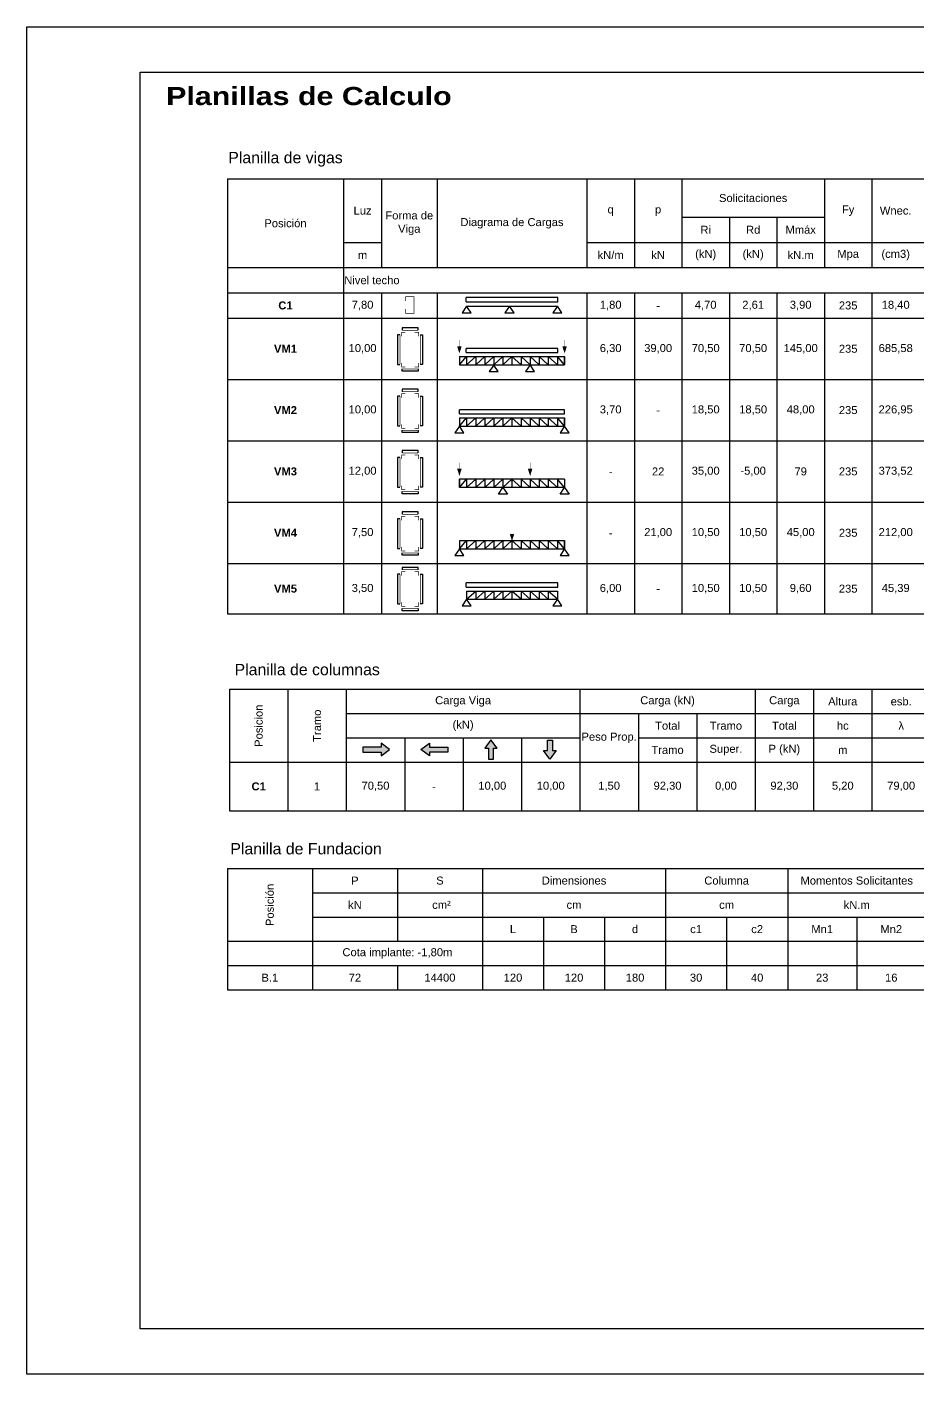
# Model space of a CAD drawing. Header units: millimetres. Extents: x 15 to 74, y 2 to 179.
# Drawn here: x 14.59 to 34.22, y 1.72 to 31.42 of the extents above; entities that cross this region are included whole.
import ezdxf

# ---------------------------------------------------------------- set-up
doc = ezdxf.new("R2010")
doc.units = ezdxf.units.MM
for name, color, linetype in [('Seccion', 4, 'Continuous'), ('Tabla', 1, 'Continuous'), ('TEXTO', 7, 'Continuous')]:
    doc.layers.add(name, color=color, linetype=linetype)
doc.styles.add('CYPETXT', font='PER_____.TTF', dxfattribs={"height": 0.2})
doc.styles.add('SANSSERIFBOLD', font='sasb____.pfb', dxfattribs={"width": 1.2})

msp = doc.modelspace()

# ---------------------------------------------------------------- hatches: boundary and pattern name
at = {"layer": 'Seccion'}
h = msp.add_hatch(color=256, dxfattribs=at)
h.dxf.hatch_style = 1
h.paths.add_polyline_path([(24.124, 24.378), (24.079, 24.378), (24.124, 24.232)])
h.paths.add_polyline_path([(24.169, 24.378), (24.124, 24.378), (24.124, 24.232)])
h = msp.add_hatch(color=256, dxfattribs=at)
h.dxf.hatch_style = 1
h.paths.add_polyline_path([(26.444, 24.378), (26.399, 24.378), (26.444, 24.232)])
h.paths.add_polyline_path([(26.489, 24.378), (26.444, 24.378), (26.444, 24.232)])
h = msp.add_hatch(color=256, dxfattribs=at)
h.dxf.hatch_style = 1
h.paths.add_polyline_path([(24.124, 21.676), (24.169, 21.676), (24.124, 21.531)])
h.paths.add_polyline_path([(24.079, 21.676), (24.124, 21.676), (24.124, 21.531)])
h = msp.add_hatch(color=256, dxfattribs=at)
h.dxf.hatch_style = 1
h.paths.add_polyline_path([(25.684, 21.676), (25.729, 21.676), (25.684, 21.531)])
h.paths.add_polyline_path([(25.639, 21.676), (25.684, 21.676), (25.684, 21.531)])
h = msp.add_hatch(color=256, dxfattribs=at)
h.dxf.hatch_style = 1
h.paths.add_polyline_path([(25.284, 20.241), (25.239, 20.241), (25.284, 20.095)])
h.paths.add_polyline_path([(25.329, 20.241), (25.284, 20.241), (25.284, 20.095)])
h = msp.add_hatch(color=256, dxfattribs=at)
h.dxf.hatch_style = 1
h.paths.add_polyline_path([(22.586, 15.488), (22.4, 15.626), (22.4, 15.542), (21.994, 15.542), (21.994, 15.433), (22.4, 15.433), (22.4, 15.349)])
h = msp.add_hatch(color=256, dxfattribs=at)
h.dxf.hatch_style = 1
h.paths.add_polyline_path([(23.277, 15.488), (23.463, 15.627), (23.463, 15.543), (23.869, 15.543), (23.869, 15.433), (23.463, 15.433), (23.463, 15.35)])
h = msp.add_hatch(color=256, dxfattribs=at)
h.dxf.hatch_style = 1
h.paths.add_polyline_path([(24.821, 15.706), (24.682, 15.52), (24.766, 15.52), (24.766, 15.275), (24.876, 15.275), (24.876, 15.52), (24.959, 15.52)])
h = msp.add_hatch(color=256, dxfattribs=at)
h.dxf.hatch_style = 1
h.paths.add_polyline_path([(26.119, 15.278), (25.98, 15.465), (26.064, 15.465), (26.064, 15.699), (26.174, 15.699), (26.174, 15.465), (26.257, 15.465)])

# ---------------------------------------------------------------- linework, layer by layer
at = {"color": 1}
msp.add_lwpolyline([(14.588, 31.42), (56.588, 31.42), (56.588, 1.72), (14.588, 1.72)], close=True, dxfattribs=at)
at = {"color": 7}
msp.add_lwpolyline([(17.088, 30.42), (55.588, 30.42), (55.588, 2.72), (17.088, 2.72)], close=True, dxfattribs=at)
at = {"layer": 'Seccion'}
for p, q in [((24.284, 25.261), (24.184, 25.116)), ((26.292, 25.455), (24.276, 25.455)), ((24.276, 25.363), (24.276, 25.455)), ((24.276, 25.363), (26.292, 25.363)), ((24.284, 25.261), (26.284, 25.261)), ((24.384, 25.116), (24.284, 25.261)), ((25.23, 25.261), (25.129, 25.116)), ((25.329, 25.116), (25.23, 25.261)), ((26.284, 25.261), (26.183, 25.116)), ((26.383, 25.116), (26.284, 25.261)), ((26.292, 25.363), (26.292, 25.455)), ((24.184, 25.116), (24.384, 25.116)), ((25.129, 25.116), (25.329, 25.116)), ((26.183, 25.116), (26.383, 25.116)), ((24.124, 24.152), (26.444, 24.152)), ((24.124, 24.152), (24.124, 23.972)), ((24.124, 23.972), (24.284, 24.152)), ((26.292, 24.332), (24.276, 24.332)), ((24.276, 24.24), (24.276, 24.332)), ((24.276, 24.24), (26.292, 24.24)), ((24.284, 24.152), (24.284, 23.972)), ((24.284, 24.152), (24.284, 23.972)), ((24.284, 23.972), (24.484, 24.152)), ((24.484, 24.152), (24.484, 23.972)), ((24.484, 24.152), (24.484, 23.972)), ((24.484, 23.972), (24.684, 24.152)), ((24.684, 24.152), (24.684, 23.972)), ((24.684, 24.152), (24.684, 23.972)), ((24.684, 23.972), (24.884, 24.152)), ((24.884, 24.152), (24.884, 23.972)), ((24.884, 24.152), (24.884, 23.972)), ((24.884, 23.972), (25.084, 24.152)), ((25.084, 24.152), (25.084, 23.972)), ((25.084, 24.152), (25.084, 23.972)), ((25.084, 23.972), (25.284, 24.152)), ((25.284, 24.152), (25.284, 23.972)), ((25.484, 23.972), (25.284, 24.152)), ((25.484, 24.152), (25.484, 23.972)), ((25.684, 23.972), (25.484, 24.152)), ((25.684, 24.152), (25.684, 23.972)), ((25.884, 23.972), (25.684, 24.152)), ((25.884, 24.152), (25.884, 23.972)), ((26.084, 23.972), (25.884, 24.152)), ((26.084, 24.152), (26.084, 23.972)), ((26.284, 23.972), (26.084, 24.152)), ((26.284, 24.152), (26.284, 23.972)), ((26.444, 23.972), (26.284, 24.152)), ((26.292, 24.24), (26.292, 24.332)), ((26.444, 23.972), (26.444, 24.152)), ((26.444, 24.152), (26.444, 23.972)), ((24.124, 23.972), (26.444, 23.972)), ((24.881, 23.967), (24.78, 23.822)), ((24.78, 23.822), (24.98, 23.822)), ((24.98, 23.822), (24.881, 23.967)), ((25.684, 23.972), (25.584, 23.826)), ((25.584, 23.826), (25.783, 23.826)), ((25.783, 23.826), (25.684, 23.972)), ((26.444, 22.979), (24.124, 22.979)), ((24.124, 22.888), (24.124, 22.979)), ((24.124, 22.888), (26.444, 22.888)), ((26.444, 22.888), (26.444, 22.979)), ((24.124, 22.62), (24.024, 22.474)), ((24.124, 22.8), (26.444, 22.8)), ((24.124, 22.8), (24.124, 22.62)), ((24.124, 22.62), (24.284, 22.8)), ((24.223, 22.474), (24.124, 22.62)), ((24.124, 22.62), (26.444, 22.62)), ((24.284, 22.8), (24.284, 22.62)), ((24.284, 22.8), (24.284, 22.62)), ((24.284, 22.62), (24.484, 22.8)), ((24.484, 22.8), (24.484, 22.62)), ((24.484, 22.8), (24.484, 22.62)), ((24.484, 22.62), (24.684, 22.8)), ((24.684, 22.8), (24.684, 22.62)), ((24.684, 22.8), (24.684, 22.62)), ((24.684, 22.62), (24.884, 22.8)), ((24.884, 22.8), (24.884, 22.62)), ((24.884, 22.8), (24.884, 22.62)), ((24.884, 22.62), (25.084, 22.8)), ((25.084, 22.8), (25.084, 22.62)), ((25.084, 22.8), (25.084, 22.62)), ((25.084, 22.62), (25.284, 22.8)), ((25.284, 22.8), (25.284, 22.62)), ((25.484, 22.62), (25.284, 22.8)), ((25.484, 22.8), (25.484, 22.62)), ((25.684, 22.62), (25.484, 22.8)), ((25.684, 22.8), (25.684, 22.62)), ((25.884, 22.62), (25.684, 22.8)), ((25.884, 22.8), (25.884, 22.62)), ((26.084, 22.62), (25.884, 22.8)), ((26.084, 22.8), (26.084, 22.62)), ((26.284, 22.62), (26.084, 22.8)), ((26.284, 22.8), (26.284, 22.62)), ((26.444, 22.62), (26.284, 22.8)), ((26.444, 22.62), (26.344, 22.474)), ((26.444, 22.62), (26.444, 22.8)), ((26.444, 22.8), (26.444, 22.62)), ((26.543, 22.474), (26.444, 22.62)), ((24.024, 22.474), (24.223, 22.474)), ((26.344, 22.474), (26.543, 22.474)), ((26.444, 21.447), (24.124, 21.447)), ((24.124, 21.267), (24.124, 21.447)), ((24.124, 21.447), (24.124, 21.267)), ((24.124, 21.267), (24.284, 21.447)), ((24.284, 21.447), (24.284, 21.267)), ((24.284, 21.267), (24.484, 21.447)), ((24.484, 21.447), (24.484, 21.267)), ((24.484, 21.267), (24.684, 21.447)), ((24.684, 21.447), (24.684, 21.267)), ((24.684, 21.267), (24.884, 21.447)), ((24.884, 21.447), (24.884, 21.267)), ((24.884, 21.267), (25.084, 21.447)), ((25.084, 21.447), (25.084, 21.267)), ((25.084, 21.267), (25.284, 21.447)), ((25.284, 21.447), (25.284, 21.267)), ((25.484, 21.267), (25.284, 21.447)), ((25.484, 21.447), (25.484, 21.267)), ((25.684, 21.267), (25.484, 21.447)), ((25.484, 21.447), (25.484, 21.267)), ((25.684, 21.447), (25.684, 21.267)), ((25.884, 21.267), (25.684, 21.447)), ((25.684, 21.447), (25.684, 21.267)), ((25.884, 21.447), (25.884, 21.267)), ((26.084, 21.267), (25.884, 21.447)), ((25.884, 21.447), (25.884, 21.267)), ((26.084, 21.447), (26.084, 21.267)), ((26.284, 21.267), (26.084, 21.447)), ((26.084, 21.447), (26.084, 21.267)), ((26.284, 21.447), (26.284, 21.267)), ((26.444, 21.267), (26.284, 21.447)), ((26.284, 21.447), (26.284, 21.267)), ((26.444, 21.447), (26.444, 21.267)), ((26.444, 21.267), (24.124, 21.267)), ((24.985, 21.122), (25.084, 21.267)), ((25.184, 21.122), (24.985, 21.122)), ((25.084, 21.267), (25.184, 21.122)), ((26.345, 21.122), (26.444, 21.267)), ((26.544, 21.122), (26.345, 21.122)), ((26.444, 21.267), (26.544, 21.122)), ((24.124, 19.915), (24.024, 19.769)), ((24.124, 20.095), (26.444, 20.095)), ((24.124, 20.095), (24.124, 19.915)), ((24.124, 19.915), (24.284, 20.095)), ((24.223, 19.769), (24.124, 19.915)), ((24.124, 19.915), (26.444, 19.915)), ((24.284, 20.095), (24.284, 19.915)), ((24.284, 20.095), (24.284, 19.915)), ((24.284, 19.915), (24.484, 20.095)), ((24.484, 20.095), (24.484, 19.915)), ((24.484, 20.095), (24.484, 19.915)), ((24.484, 19.915), (24.684, 20.095)), ((24.684, 20.095), (24.684, 19.915)), ((24.684, 20.095), (24.684, 19.915)), ((24.684, 19.915), (24.884, 20.095)), ((24.884, 20.095), (24.884, 19.915)), ((24.884, 20.095), (24.884, 19.915)), ((24.884, 19.915), (25.084, 20.095)), ((25.084, 20.095), (25.084, 19.915)), ((25.084, 20.095), (25.084, 19.915)), ((25.084, 19.915), (25.284, 20.095)), ((25.284, 20.095), (25.284, 19.915)), ((25.484, 19.915), (25.284, 20.095)), ((25.484, 20.095), (25.484, 19.915)), ((25.684, 19.915), (25.484, 20.095)), ((25.684, 20.095), (25.684, 19.915)), ((25.884, 19.915), (25.684, 20.095)), ((25.884, 20.095), (25.884, 19.915)), ((26.084, 19.915), (25.884, 20.095)), ((26.084, 20.095), (26.084, 19.915)), ((26.284, 19.915), (26.084, 20.095)), ((26.284, 20.095), (26.284, 19.915)), ((26.444, 19.915), (26.284, 20.095)), ((26.444, 19.915), (26.344, 19.769)), ((26.444, 19.915), (26.444, 20.095)), ((26.444, 20.095), (26.444, 19.915)), ((26.543, 19.769), (26.444, 19.915)), ((24.024, 19.769), (24.223, 19.769)), ((26.344, 19.769), (26.543, 19.769)), ((26.292, 19.162), (24.276, 19.162)), ((24.276, 19.071), (24.276, 19.162)), ((24.276, 19.071), (26.292, 19.071)), ((26.292, 19.071), (26.292, 19.162)), ((24.284, 18.802), (24.184, 18.657)), ((24.284, 18.982), (26.284, 18.982)), ((24.284, 18.982), (24.284, 18.802)), ((24.284, 18.982), (24.284, 18.802)), ((24.284, 18.802), (24.484, 18.982)), ((24.384, 18.657), (24.284, 18.802)), ((24.284, 18.802), (26.284, 18.802)), ((24.484, 18.982), (24.484, 18.802)), ((24.484, 18.982), (24.484, 18.802)), ((24.484, 18.802), (24.684, 18.982)), ((24.684, 18.982), (24.684, 18.802)), ((24.684, 18.982), (24.684, 18.802)), ((24.684, 18.802), (24.884, 18.982)), ((24.884, 18.982), (24.884, 18.802)), ((24.884, 18.982), (24.884, 18.802)), ((24.884, 18.802), (25.084, 18.982)), ((25.084, 18.982), (25.084, 18.802)), ((25.084, 18.982), (25.084, 18.802)), ((25.084, 18.802), (25.284, 18.982)), ((25.284, 18.982), (25.284, 18.802)), ((25.484, 18.802), (25.284, 18.982)), ((25.484, 18.982), (25.484, 18.802)), ((25.684, 18.802), (25.484, 18.982)), ((25.684, 18.982), (25.684, 18.802)), ((25.884, 18.802), (25.684, 18.982)), ((25.884, 18.982), (25.884, 18.802)), ((26.084, 18.802), (25.884, 18.982)), ((26.084, 18.982), (26.084, 18.802)), ((26.284, 18.802), (26.084, 18.982)), ((26.284, 18.802), (26.184, 18.657)), ((26.284, 18.982), (26.284, 18.802)), ((26.383, 18.657), (26.284, 18.802)), ((24.184, 18.657), (24.384, 18.657)), ((26.184, 18.657), (26.383, 18.657))]:
    msp.add_line(p, q, dxfattribs=at)
for points, const_width in [([(22.94, 25.381), (22.94, 25.476), (23.12, 25.476), (23.12, 25.104), (22.94, 25.104), (22.94, 25.2)], 0.015), ([(22.935, 24.689), (22.851, 24.689), (22.851, 24.599)], 0.015), ([(23.213, 24.732), (22.863, 24.732)], 0.015), ([(23.138, 24.689), (23.223, 24.689), (23.223, 24.599)], 0.015), ([(22.813, 24.634), (22.813, 23.98)], 0.015), ([(23.261, 24.634), (23.261, 23.98)], 0.015), ([(24.124, 24.232), (24.079, 24.378), (24.169, 24.378), (24.124, 24.232)], 0.007), ([(24.124, 24.232), (24.124, 24.517)], 0.007), ([(26.444, 24.232), (26.399, 24.378), (26.489, 24.378), (26.444, 24.232)], 0.007), ([(26.444, 24.232), (26.444, 24.517)], 0.007), ([(22.935, 23.924), (22.851, 23.924), (22.851, 24.014)], 0.015), ([(23.213, 23.881), (22.863, 23.881)], 0.015), ([(23.138, 23.924), (23.223, 23.924), (23.223, 24.014)], 0.015), ([(22.813, 23.281), (22.813, 22.627)], 0.015), ([(22.935, 23.337), (22.851, 23.337), (22.851, 23.247)], 0.015), ([(23.213, 23.38), (22.863, 23.38)], 0.015), ([(23.138, 23.337), (23.223, 23.337), (23.223, 23.247)], 0.015), ([(23.261, 23.281), (23.261, 22.627)], 0.015), ([(22.935, 22.572), (22.851, 22.572), (22.851, 22.662)], 0.015), ([(23.138, 22.572), (23.223, 22.572), (23.223, 22.662)], 0.015), ([(23.213, 22.529), (22.863, 22.529)], 0.015), ([(22.935, 21.985), (22.851, 21.985), (22.851, 21.894)], 0.015), ([(23.213, 22.028), (22.863, 22.028)], 0.015), ([(23.138, 21.985), (23.223, 21.985), (23.223, 21.894)], 0.015), ([(22.813, 21.929), (22.813, 21.275)], 0.015), ([(23.261, 21.929), (23.261, 21.275)], 0.015), ([(24.124, 21.531), (24.124, 21.816)], 0.007), ([(25.684, 21.531), (25.684, 21.816)], 0.007), ([(24.124, 21.531), (24.169, 21.676), (24.079, 21.676), (24.124, 21.531)], 0.007), ([(25.684, 21.531), (25.729, 21.676), (25.639, 21.676), (25.684, 21.531)], 0.007), ([(22.935, 21.22), (22.851, 21.22), (22.851, 21.31)], 0.015), ([(23.213, 21.176), (22.863, 21.176)], 0.015), ([(23.138, 21.22), (23.223, 21.22), (23.223, 21.31)], 0.015), ([(22.813, 20.577), (22.813, 19.923)], 0.015), ([(22.935, 20.632), (22.851, 20.632), (22.851, 20.542)], 0.015), ([(23.213, 20.675), (22.863, 20.675)], 0.015), ([(23.138, 20.632), (23.223, 20.632), (23.223, 20.542)], 0.015), ([(23.261, 20.577), (23.261, 19.923)], 0.015), ([(25.284, 20.095), (25.239, 20.241), (25.329, 20.241), (25.284, 20.095)], 0.007), ([(25.284, 20.095), (25.284, 20.38)], 0.007), ([(22.935, 19.867), (22.851, 19.867), (22.851, 19.957)], 0.015), ([(23.138, 19.867), (23.223, 19.867), (23.223, 19.957)], 0.015), ([(23.213, 19.824), (22.863, 19.824)], 0.015), ([(22.813, 19.354), (22.813, 18.7)], 0.015), ([(22.935, 19.409), (22.851, 19.409), (22.851, 19.319)], 0.015), ([(23.213, 19.453), (22.863, 19.453)], 0.015), ([(23.138, 19.409), (23.223, 19.409), (23.223, 19.319)], 0.015), ([(23.261, 19.354), (23.261, 18.7)], 0.015), ([(22.935, 18.644), (22.851, 18.644), (22.851, 18.734)], 0.015), ([(23.138, 18.644), (23.223, 18.644), (23.223, 18.734)], 0.015), ([(23.213, 18.601), (22.863, 18.601)], 0.015)]:
    msp.add_lwpolyline(points, dxfattribs=dict(at, const_width=const_width))
for points in [[(23.213, 24.732), (23.213, 24.784), (22.863, 24.784), (22.863, 24.732)], [(22.813, 24.634), (22.761, 24.634), (22.761, 23.98), (22.813, 23.98)], [(23.261, 24.634), (23.312, 24.634), (23.312, 23.98), (23.261, 23.98)], [(23.213, 23.881), (23.213, 23.83), (22.863, 23.83), (22.863, 23.881)], [(22.813, 23.281), (22.761, 23.281), (22.761, 22.627), (22.813, 22.627)], [(23.213, 23.38), (23.213, 23.432), (22.863, 23.432), (22.863, 23.38)], [(23.261, 23.281), (23.312, 23.281), (23.312, 22.627), (23.261, 22.627)], [(23.213, 22.529), (23.213, 22.477), (22.863, 22.477), (22.863, 22.529)], [(23.213, 22.028), (23.213, 22.079), (22.863, 22.079), (22.863, 22.028)], [(22.813, 21.929), (22.761, 21.929), (22.761, 21.275), (22.813, 21.275)], [(23.261, 21.929), (23.312, 21.929), (23.312, 21.275), (23.261, 21.275)], [(23.213, 21.176), (23.213, 21.125), (22.863, 21.125), (22.863, 21.176)], [(22.813, 20.577), (22.761, 20.577), (22.761, 19.923), (22.813, 19.923)], [(23.213, 20.675), (23.213, 20.727), (22.863, 20.727), (22.863, 20.675)], [(23.261, 20.577), (23.312, 20.577), (23.312, 19.923), (23.261, 19.923)], [(23.213, 19.824), (23.213, 19.773), (22.863, 19.773), (22.863, 19.824)], [(22.813, 19.354), (22.761, 19.354), (22.761, 18.7), (22.813, 18.7)], [(23.213, 19.453), (23.213, 19.504), (22.863, 19.504), (22.863, 19.453)], [(23.261, 19.354), (23.312, 19.354), (23.312, 18.7), (23.261, 18.7)], [(23.213, 18.601), (23.213, 18.55), (22.863, 18.55), (22.863, 18.601)], [(21.994, 15.542), (21.994, 15.433), (22.4, 15.433), (22.4, 15.349), (22.586, 15.488), (22.4, 15.626), (22.4, 15.542), (21.994, 15.542)], [(23.869, 15.543), (23.869, 15.433), (23.463, 15.433), (23.463, 15.35), (23.277, 15.488), (23.463, 15.627), (23.463, 15.543), (23.869, 15.543)], [(24.766, 15.275), (24.876, 15.275), (24.876, 15.52), (24.959, 15.52), (24.821, 15.706), (24.682, 15.52), (24.766, 15.52), (24.766, 15.275)], [(26.064, 15.699), (26.174, 15.699), (26.174, 15.465), (26.257, 15.465), (26.119, 15.278), (25.98, 15.465), (26.064, 15.465), (26.064, 15.699)]]:
    msp.add_lwpolyline(points, dxfattribs=at)
at = {"layer": 'Tabla'}
for p, q in [((19.007, 28.069), (53.986, 28.069)), ((19.007, 28.069), (19.007, 26.113)), ((21.571, 28.069), (21.571, 26.113)), ((22.407, 28.069), (22.407, 26.113)), ((23.631, 28.069), (23.631, 26.113)), ((26.936, 28.069), (26.936, 26.113)), ((27.983, 28.069), (27.983, 26.113)), ((29.031, 28.069), (29.031, 26.113)), ((32.173, 28.069), (32.173, 26.113)), ((33.221, 28.069), (33.221, 26.113)), ((29.031, 27.226), (32.173, 27.226)), ((30.078, 27.226), (30.078, 26.113)), ((31.126, 27.226), (31.126, 26.113)), ((21.571, 26.67), (22.407, 26.67)), ((26.936, 26.67), (42.61, 26.67)), ((19.007, 26.113), (53.986, 26.113)), ((19.007, 26.113), (19.007, 25.557)), ((21.571, 26.113), (21.571, 25.557)), ((19.007, 25.557), (53.986, 25.557)), ((19.007, 25.557), (19.007, 18.479)), ((21.571, 25.557), (21.571, 18.479)), ((22.407, 25.557), (22.407, 18.479)), ((23.631, 25.557), (23.631, 18.479)), ((26.936, 25.557), (26.936, 18.479)), ((27.983, 25.557), (27.983, 18.479)), ((29.031, 25.557), (29.031, 18.479)), ((30.078, 25.557), (30.078, 18.479)), ((31.126, 25.557), (31.126, 18.479)), ((32.173, 25.557), (32.173, 18.479)), ((33.221, 25.557), (33.221, 18.479)), ((19.007, 25.001), (53.986, 25.001)), ((19.007, 23.648), (53.986, 23.648)), ((19.007, 22.296), (53.986, 22.296)), ((19.007, 20.944), (53.986, 20.944)), ((19.007, 19.591), (53.986, 19.591)), ((19.007, 18.479), (53.986, 18.479)), ((19.054, 16.817), (38.374, 16.817)), ((19.054, 16.817), (19.054, 14.141)), ((20.342, 16.817), (20.342, 14.141)), ((21.63, 16.817), (21.63, 14.141)), ((26.782, 16.817), (26.782, 14.141)), ((30.646, 16.817), (30.646, 14.141)), ((31.934, 16.817), (31.934, 14.141)), ((33.222, 16.817), (33.222, 14.141)), ((21.63, 16.282), (26.782, 16.282)), ((26.782, 16.282), (30.646, 16.282)), ((28.07, 16.282), (28.07, 14.141)), ((29.358, 16.282), (29.358, 14.141)), ((30.646, 16.282), (34.51, 16.282)), ((21.63, 15.746), (26.782, 15.746)), ((22.918, 15.746), (22.918, 14.141)), ((24.206, 15.746), (24.206, 14.141)), ((25.494, 15.746), (25.494, 14.141)), ((28.07, 15.746), (34.51, 15.746)), ((19.054, 15.211), (53.247, 15.211)), ((19.054, 14.141), (53.247, 14.141)), ((19.007, 12.867), (53.232, 12.867)), ((19.007, 12.867), (19.007, 10.191)), ((20.882, 12.867), (20.882, 11.261)), ((22.757, 12.867), (22.757, 11.261)), ((24.633, 12.867), (24.633, 11.261)), ((28.671, 12.867), (28.671, 11.261)), ((31.363, 12.867), (31.363, 11.261)), ((20.882, 12.332), (31.363, 12.332)), ((31.363, 12.332), (43.261, 12.332)), ((20.882, 11.796), (24.633, 11.796)), ((24.633, 11.796), (45.953, 11.796)), ((25.979, 11.796), (25.979, 11.261)), ((27.325, 11.796), (27.325, 11.261)), ((30.017, 11.796), (30.017, 11.261)), ((32.886, 11.796), (32.886, 11.261)), ((19.007, 11.261), (53.232, 11.261)), ((20.882, 11.261), (20.882, 10.726)), ((24.633, 11.261), (24.633, 10.726)), ((25.979, 11.261), (25.979, 10.726)), ((27.325, 11.261), (27.325, 10.726)), ((28.671, 11.261), (28.671, 10.726)), ((30.017, 11.261), (30.017, 10.726)), ((31.363, 11.261), (31.363, 10.726)), ((32.886, 11.261), (32.886, 10.726)), ((19.007, 10.726), (53.232, 10.726)), ((20.882, 10.726), (20.882, 10.191)), ((22.757, 10.726), (22.757, 10.191)), ((24.633, 10.726), (24.633, 10.191)), ((25.979, 10.726), (25.979, 10.191)), ((27.325, 10.726), (27.325, 10.191)), ((28.671, 10.726), (28.671, 10.191)), ((30.017, 10.726), (30.017, 10.191)), ((31.363, 10.726), (31.363, 10.191)), ((32.886, 10.726), (32.886, 10.191)), ((19.007, 10.191), (53.232, 10.191))]:
    msp.add_line(p, q, dxfattribs=at)

# ---------------------------------------------------------------- texts
at = {"layer": 'Tabla', "color": 2, "style": 'CYPETXT'}
for s, insert, char_height, width, attachment_point in [('{\\fArial|b0|i0|c0|p34;Planilla de vigas}', (20.289, 28.503), 0.25, 2.53441, 5), ('{\\fArial|b0|i0|c0;Solicitaciones', (30.602, 27.648), 0.17639, 3.1124, 5), ('{\\fArial|b0|i0|c0;Luz', (21.989, 27.37), 0.17639, 0.8058, 5), ('{\\fArial|b0|i0|c0;Forma de Viga', (23.019, 27.091), 0.17639, 1.19386, 5), ('{\\fArial|b0|i0|c0;q', (27.46, 27.37), 0.17639, 1.01747, 5), ('{\\fArial|b0|i0|c0;p', (28.507, 27.37), 0.17639, 1.01747, 5), ('{\\fArial|b0|i0|c0;Fy', (32.697, 27.37), 0.17639, 1.01747, 5), ('{\\fArial|b0|i0|c0;Wnec.', (33.745, 27.37), 0.17639, 1.01747, 5), ('{\\fArial|b0|i0|c0;Posición', (20.289, 27.091), 0.17639, 2.53441, 5), ('{\\fArial|b0|i0|c0;Diagrama de Cargas', (25.283, 27.091), 0.17639, 3.27525, 5), ('{\\fArial|b0|i0|c0;Ri', (29.555, 26.948), 0.17639, 1.01747, 5), ('{\\fArial|b0|i0|c0;Rd', (30.602, 26.948), 0.17639, 1.01747, 5), ('{\\fArial|b0|i0|c0;Mmáx', (31.65, 26.948), 0.17639, 1.01747, 5), ('{\\fArial|b0|i0|c0;m', (21.989, 26.391), 0.17639, 0.8058, 5), ('{\\fArial|b0|i0|c0;kN/m', (27.46, 26.391), 0.17639, 1.01747, 5), ('{\\fArial|b0|i0|c0;kN', (28.507, 26.391), 0.17639, 1.01747, 5), ('{\\fArial|b0|i0|c0;(kN)', (29.555, 26.391), 0.17639, 1.01747, 5), ('{\\fArial|b0|i0|c0;(kN)', (30.602, 26.391), 0.17639, 1.01747, 5), ('{\\fArial|b0|i0|c0;kN.m', (31.65, 26.391), 0.17639, 1.01747, 5), ('{\\fArial|b0|i0|c0;Mpa', (32.697, 26.391), 0.17639, 1.01747, 5), ('{\\fArial|b0|i0|c0;(cm3)', (33.745, 26.391), 0.17639, 1.01747, 5), ('{\\fArial|b0|i0|c0;Nivel techo', (21.586, 25.835), 0.17639, 26.47969, 4), ('{\\fArial|b1|i0|c0;C1', (20.289, 25.279), 0.17639, 2.53441, 5), ('{\\fArial|b0|i0|c0;7,80', (21.989, 25.279), 0.17639, 0.8058, 5), ('{\\fArial|b0|i0|c0;1,80', (27.46, 25.279), 0.17639, 1.01747, 5), ('{\\fArial|b0|i0|c0;-', (28.507, 25.279), 0.17639, 1.01747, 5), ('{\\fArial|b0|i0|c0;4,70', (29.555, 25.279), 0.17639, 1.01747, 5), ('{\\fArial|b0|i0|c0;2,61', (30.602, 25.279), 0.17639, 1.01747, 5), ('{\\fArial|b0|i0|c0;3,90', (31.65, 25.279), 0.17639, 1.01747, 5), ('{\\fArial|b0|i0|c0;235', (32.697, 25.279), 0.17639, 1.01747, 5), ('{\\fArial|b0|i0|c0;18,40', (33.745, 25.279), 0.17639, 1.01747, 5), ('{\\fArial|b1|i0|c0;VM1', (20.289, 24.324), 0.17639, 2.53441, 5), ('{\\fArial|b0|i0|c0;10,00', (21.989, 24.324), 0.17639, 0.8058, 5), ('{\\fArial|b0|i0|c0;6,30', (27.46, 24.324), 0.17639, 1.01747, 5), ('{\\fArial|b0|i0|c0;39,00', (28.507, 24.324), 0.17639, 1.01747, 5), ('{\\fArial|b0|i0|c0;70,50', (29.555, 24.324), 0.17639, 1.01747, 5), ('{\\fArial|b0|i0|c0;70,50', (30.602, 24.324), 0.17639, 1.01747, 5), ('{\\fArial|b0|i0|c0;145,00', (31.65, 24.324), 0.17639, 1.01747, 5), ('{\\fArial|b0|i0|c0;235', (32.697, 24.324), 0.17639, 1.01747, 5), ('{\\fArial|b0|i0|c0;685,58', (33.745, 24.324), 0.17639, 1.01747, 5), ('{\\fArial|b1|i0|c0;VM2', (20.289, 22.972), 0.17639, 2.53441, 5), ('{\\fArial|b0|i0|c0;10,00', (21.989, 22.972), 0.17639, 0.8058, 5), ('{\\fArial|b0|i0|c0;3,70', (27.46, 22.972), 0.17639, 1.01747, 5), ('{\\fArial|b0|i0|c0;-', (28.507, 22.972), 0.17639, 1.01747, 5), ('{\\fArial|b0|i0|c0;18,50', (29.555, 22.972), 0.17639, 1.01747, 5), ('{\\fArial|b0|i0|c0;18,50', (30.602, 22.972), 0.17639, 1.01747, 5), ('{\\fArial|b0|i0|c0;48,00', (31.65, 22.972), 0.17639, 1.01747, 5), ('{\\fArial|b0|i0|c0;235', (32.697, 22.972), 0.17639, 1.01747, 5), ('{\\fArial|b0|i0|c0;226,95', (33.745, 22.972), 0.17639, 1.01747, 5), ('{\\fArial|b1|i0|c0;VM3', (20.289, 21.62), 0.17639, 2.53441, 5), ('{\\fArial|b0|i0|c0;12,00', (21.989, 21.62), 0.17639, 0.8058, 5), ('{\\fArial|b0|i0|c0;22', (28.507, 21.62), 0.17639, 1.01747, 5), ('{\\fArial|b0|i0|c0;35,00', (29.555, 21.62), 0.17639, 1.01747, 5), ('{\\fArial|b0|i0|c0;-5,00', (30.602, 21.62), 0.17639, 1.01747, 5), ('{\\fArial|b0|i0|c0;79', (31.65, 21.62), 0.17639, 1.01747, 5), ('{\\fArial|b0|i0|c0;235', (32.697, 21.62), 0.17639, 1.01747, 5), ('{\\fArial|b0|i0|c0;373,52', (33.745, 21.62), 0.17639, 1.01747, 5), ('{\\fArial|b0|i0|c0;-', (27.46, 21.62), 0.17639, 1.01747, 5), ('{\\fArial|b1|i0|c0;VM4', (20.289, 20.267), 0.17639, 2.53441, 5), ('{\\fArial|b0|i0|c0;7,50', (21.989, 20.267), 0.17639, 0.8058, 5), ('{\\fArial|b0|i0|c0;-', (27.46, 20.267), 0.17639, 1.01747, 5), ('{\\fArial|b0|i0|c0;21,00', (28.507, 20.267), 0.17639, 1.01747, 5), ('{\\fArial|b0|i0|c0;10,50', (29.555, 20.267), 0.17639, 1.01747, 5), ('{\\fArial|b0|i0|c0;10,50', (30.602, 20.267), 0.17639, 1.01747, 5), ('{\\fArial|b0|i0|c0;45,00', (31.65, 20.267), 0.17639, 1.01747, 5), ('{\\fArial|b0|i0|c0;235', (32.697, 20.267), 0.17639, 1.01747, 5), ('{\\fArial|b0|i0|c0;212,00', (33.745, 20.267), 0.17639, 1.01747, 5), ('{\\fArial|b1|i0|c0;VM5', (20.289, 19.035), 0.17639, 2.53441, 5), ('{\\fArial|b0|i0|c0;3,50', (21.989, 19.035), 0.17639, 0.8058, 5), ('{\\fArial|b0|i0|c0;6,00', (27.46, 19.035), 0.17639, 1.01747, 5), ('{\\fArial|b0|i0|c0;-', (28.507, 19.035), 0.17639, 1.01747, 5), ('{\\fArial|b0|i0|c0;10,50', (29.555, 19.035), 0.17639, 1.01747, 5), ('{\\fArial|b0|i0|c0;10,50', (30.602, 19.035), 0.17639, 1.01747, 5), ('{\\fArial|b0|i0|c0;9,60', (31.65, 19.035), 0.17639, 1.01747, 5), ('{\\fArial|b0|i0|c0;235', (32.697, 19.035), 0.17639, 1.01747, 5), ('{\\fArial|b0|i0|c0;45,39', (33.745, 19.035), 0.17639, 1.01747, 5), ('{\\fArial|b0|i0|c0|p34;Planilla de columnas}', (20.768, 17.251), 0.25, 4.6473, 5), ('{\\fArial|b0|i0|c0;Carga Viga', (24.206, 16.549), 0.17639, 5.122, 5), ('{\\fArial|b0|i0|c0;Carga (kN)', (28.714, 16.549), 0.17639, 3.834, 5), ('{\\fArial|b0|i0|c0;Carga', (31.29, 16.549), 0.17639, 1.258, 5), ('{\\fArial|b0|i0|c0;Altura', (32.578, 16.549), 0.17639, 1.258, 5), ('{\\fArial|b0|i0|c0;esb.', (33.866, 16.549), 0.17639, 1.258, 5), ('{\\fArial|b0|i0|c0;(kN)', (24.206, 16.014), 0.17639, 5.122, 5), ('{\\fArial|b0|i0|c0;Total', (28.714, 16.014), 0.17639, 1.258, 5), ('{\\fArial|b0|i0|c0;Tramo', (30.002, 16.014), 0.17639, 1.258, 5), ('{\\fArial|b0|i0|c0;Total', (31.29, 16.014), 0.17639, 1.258, 5), ('{\\fArial|b0|i0|c0;hc', (32.578, 16.014), 0.17639, 1.258, 5), ('{\\fArial|b0|i0|c0;λ', (33.866, 16.014), 0.17639, 1.258, 5), ('{\\fArial|b0|i0|c0;Peso Prop.', (27.426, 15.746), 0.17639, 1.258, 5), ('{\\fArial|b0|i0|c0;Tramo', (28.714, 15.479), 0.17639, 1.258, 5), ('{\\fArial|b0|i0|c0;Super.', (30.002, 15.479), 0.17639, 1.258, 5), ('{\\fArial|b0|i0|c0;P (kN)', (31.29, 15.479), 0.17639, 1.258, 5), ('{\\fArial|b0|i0|c0;m', (32.578, 15.479), 0.17639, 1.258, 5), ('{\\fArial|b1|i0|c0;C1', (19.698, 14.676), 0.17639, 1.258, 5), ('{\\fArial|b0|i0|c0;1', (20.986, 14.676), 0.17639, 1.258, 5), ('{\\fArial|b0|i0|c0;70,50', (22.274, 14.676), 0.17639, 1.258, 5), ('{\\fArial|b0|i0|c0;-', (23.562, 14.676), 0.17639, 1.258, 5), ('{\\fArial|b0|i0|c0;10,00', (24.85, 14.676), 0.17639, 1.258, 5), ('{\\fArial|b0|i0|c0;10,00', (26.138, 14.676), 0.17639, 1.258, 5), ('{\\fArial|b0|i0|c0;1,50', (27.426, 14.676), 0.17639, 1.258, 5), ('{\\fArial|b0|i0|c0;92,30', (28.714, 14.676), 0.17639, 1.258, 5), ('{\\fArial|b0|i0|c0;0,00', (30.002, 14.676), 0.17639, 1.258, 5), ('{\\fArial|b0|i0|c0;92,30', (31.29, 14.676), 0.17639, 1.258, 5), ('{\\fArial|b0|i0|c0;5,20', (32.578, 14.676), 0.17639, 1.258, 5), ('{\\fArial|b0|i0|c0;79,00', (33.866, 14.676), 0.17639, 1.258, 5), ('{\\fArial|b0|i0|c0|p34;Planilla de Fundacion}', (20.743, 13.301), 0.25, 4.04702, 5), ('{\\fArial|b0|i0|c0;P ', (21.82, 12.599), 0.17639, 1.84529, 5), ('{\\fArial|b0|i0|c0;S', (23.695, 12.599), 0.17639, 1.84529, 5), ('{\\fArial|b0|i0|c0;Dimensiones', (26.652, 12.599), 0.17639, 4.00837, 5), ('{\\fArial|b0|i0|c0;Columna', (30.017, 12.599), 0.17639, 2.66225, 5), ('{\\fArial|b0|i0|c0;Momentos Solicitantes', (32.886, 12.599), 0.17639, 3.01503, 5), ('{\\fArial|b0|i0|c0;kN', (21.82, 12.064), 0.17639, 1.84529, 5), ('{\\fArial|b0|i0|c0; cm²', (23.695, 12.064), 0.17639, 1.84529, 5), ('{\\fArial|b0|i0|c0;cm', (26.652, 12.064), 0.17639, 4.00837, 5), ('{\\fArial|b0|i0|c0;cm', (30.017, 12.064), 0.17639, 2.66225, 5), ('{\\fArial|b0|i0|c0;kN.m', (32.886, 12.064), 0.17639, 3.01503, 5), ('{\\fArial|b0|i0|c0|p34;L}', (25.306, 11.529), 0.17639, 1.31612, 5), ('{\\fArial|b0|i0|c0|p34;B}', (26.652, 11.529), 0.17639, 1.31612, 5), ('{\\fArial|b0|i0|c0|p34;d}', (27.998, 11.529), 0.17639, 1.31612, 5), ('{\\fArial|b0|i0|c0;c1', (29.344, 11.529), 0.17639, 1.31612, 5), ('{\\fArial|b0|i0|c0;c2', (30.69, 11.529), 0.17639, 1.31612, 5), ('{\\fArial|b0|i0|c0;Mn1', (32.124, 11.529), 0.17639, 1.49251, 5), ('{\\fArial|b0|i0|c0;Mn2', (33.647, 11.529), 0.17639, 1.49251, 5), ('{\\fArial|b0|i0|c0;Cota implante: -1,80m', (22.757, 10.994), 0.17639, 3.72058, 5), ('{\\fArial|b0|i0|c0;B.1', (19.944, 10.459), 0.17639, 1.84529, 5), ('{\\fArial|b0|i0|c0|p34;72}', (21.82, 10.459), 0.17639, 1.84529, 5), ('{\\fArial|b0|i0|c0;14400', (23.695, 10.459), 0.17639, 1.84529, 5), ('{\\fArial|b0|i0|c0;120', (25.306, 10.459), 0.17639, 1.31612, 5), ('{\\fArial|b0|i0|c0;120', (26.652, 10.459), 0.17639, 1.31612, 5), ('{\\fArial|b0|i0|c0;180', (27.998, 10.459), 0.17639, 1.31612, 5), ('{\\fArial|b0|i0|c0;30', (29.344, 10.459), 0.17639, 1.31612, 5), ('{\\fArial|b0|i0|c0;40', (30.69, 10.459), 0.17639, 1.31612, 5), ('{\\fArial|b0|i0|c0|p34;23}', (32.124, 10.459), 0.17639, 1.49251, 5), ('{\\fArial|b0|i0|c0|p34;16}', (33.647, 10.459), 0.17639, 1.49251, 5)]:
    msp.add_mtext(s, dxfattribs=dict(at, insert=insert, char_height=char_height, width=width, attachment_point=attachment_point))
at = {"layer": 'Tabla', "color": 2, "char_height": 0.17639, "width": 1.57556, "attachment_point": 5, "rotation": 90, "style": 'CYPETXT'}
for s, insert in [('{\\fArial|b0|i0|c0;Posicion', (19.698, 16.014)), ('{\\fArial|b0|i0|c0;Tramo', (20.986, 16.014)), ('{\\fArial|b0|i0|c0;Posición', (19.944, 12.064))]:
    msp.add_mtext(s, dxfattribs=dict(at, insert=insert))
at = {"layer": 'TEXTO', "color": 3, "linetype": 'ByBlock', "ltscale": 0.01, "style": 'SANSSERIFBOLD', "width": 1.2}
msp.add_text('Planillas de Calculo', height=0.4, dxfattribs=at).set_placement((17.657, 29.697))

doc.saveas('drawing.dxf')
